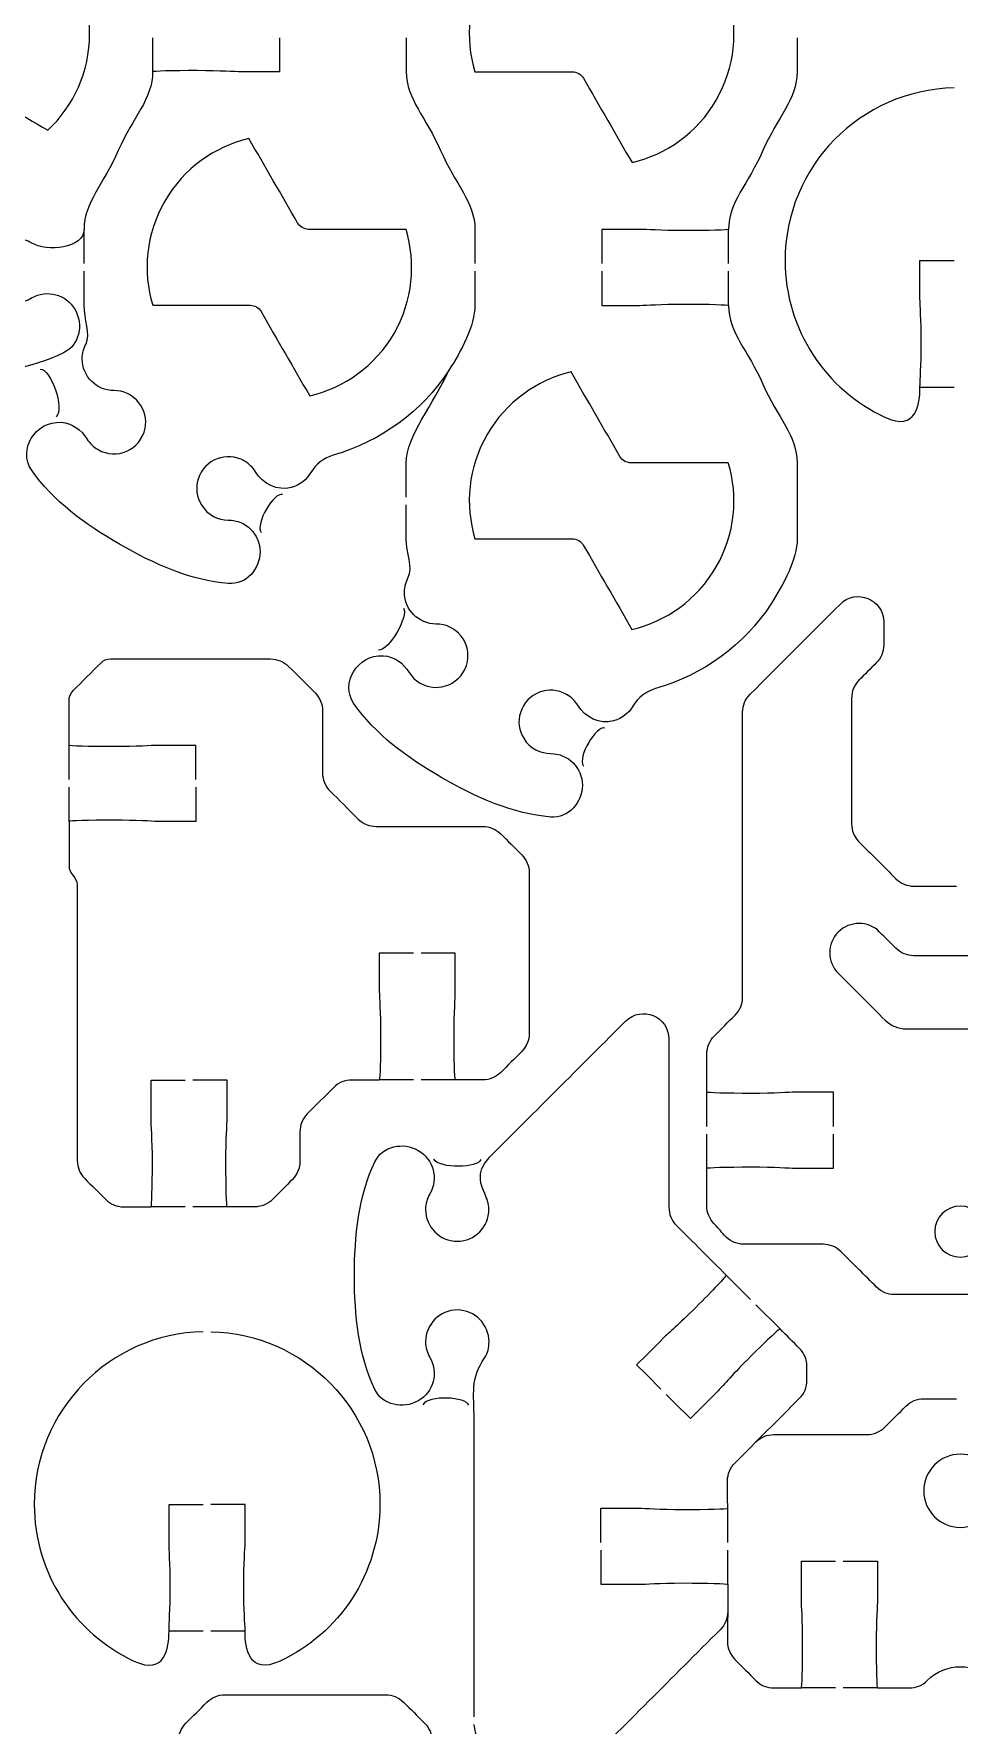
# Model space of a CAD drawing. Extents: x 0 to 410, y 0 to 455.
# Drawn here: x 168.5 to 205, y 327.2 to 393.9 of the extents above; entities that cross this region are included whole.
import ezdxf

# ---------------------------------------------------------------- set-up
doc = ezdxf.new("R2010")
doc.units = 0
doc.header["$MEASUREMENT"] = 0
doc.layers.add('DEFAULT', color=18, linetype='CONTINUOUS')

msp = doc.modelspace()

# ---------------------------------------------------------------- linework, layer by layer
at = {"layer": 'DEFAULT', "color": 1}
for points in [[(170.488, 384.842), (170.488, 386.193)], [(195.909, 384.842), (195.909, 386.193)], [(195.909, 383.194), (195.909, 384.542)], [(204.806, 379.96), (203.458, 379.96)], [(169.895, 364.483), (169.895, 365.834)], [(169.895, 362.832), (169.895, 364.183)], [(183.48, 352.637), (182.129, 352.637)], [(185.131, 352.637), (183.78, 352.637)], [(195.052, 350.802), (195.052, 352.154)], [(195.052, 349.155), (195.052, 350.503)], [(174.481, 347.631), (173.13, 347.631)], [(176.132, 347.631), (174.781, 347.631)], [(196.773, 343.976), (195.817, 344.932)], [(197.937, 342.812), (196.985, 343.765)], [(195.874, 334.388), (195.874, 335.739)], [(195.874, 332.74), (195.874, 334.088)], [(175.19, 330.888), (173.839, 330.888)], [(176.838, 330.888), (175.49, 330.888)], [(200.128, 328.648), (198.78, 328.648)], [(201.779, 328.648), (200.428, 328.648)]]:
    msp.add_lwpolyline(points, dxfattribs=at)
for points, knots in [([(195.421, 391.291), (194.673, 389.996), (193.453, 389.146), (192.102, 388.825), (191.462, 389.936), (190.822, 391.047), (190.183, 392.159), (190.091, 392.31), (189.925, 392.406), (189.745, 392.406), (188.463, 392.406), (187.182, 392.406), (185.9, 392.406), (185.508, 393.732), (185.635, 395.217), (186.383, 396.512), (187.131, 397.81), (188.355, 398.664), (189.706, 398.981), (190.345, 397.872), (190.983, 396.763), (191.622, 395.655), (191.714, 395.499), (191.876, 395.404), (192.056, 395.404), (193.336, 395.404), (194.617, 395.404), (195.898, 395.404), (196.3, 394.078), (196.173, 392.592), (195.421, 391.291)], [1, 1, 1, 1, 2, 2, 2, 12.903949, 12.903949, 12.903949, 13.903949, 13.903949, 13.903949, 24.803949, 24.803949, 24.803949, 25.803949, 25.803949, 25.803949, 26.803949, 26.803949, 26.803949, 37.685576, 37.685576, 37.685576, 38.685576, 38.685576, 38.685576, 49.575576, 49.575576, 49.575576, 50.575576, 50.575576, 50.575576, 50.575576]), ([(170.706, 393.905), (170.706, 392.406), (170.074, 391.058), (169.062, 390.105), (167.954, 390.746), (166.846, 391.387), (165.739, 392.028), (165.583, 392.12), (165.393, 392.12), (165.238, 392.028), (164.129, 391.387), (163.02, 390.746), (161.911, 390.105), (160.898, 391.058), (160.267, 392.402), (160.267, 393.905), (160.267, 395.401), (160.898, 396.752), (161.907, 397.701), (163.017, 397.06), (164.128, 396.419), (165.238, 395.778), (165.393, 395.693), (165.583, 395.693), (165.739, 395.782), (166.849, 396.421), (167.959, 397.061), (169.069, 397.701), (170.074, 396.752), (170.706, 395.401), (170.706, 393.905)], [1, 1, 1, 1, 2, 2, 2, 12.882964, 12.882964, 12.882964, 13.882964, 13.882964, 13.882964, 24.774584, 24.774584, 24.774584, 25.774584, 25.774584, 25.774584, 26.774584, 26.774584, 26.774584, 37.674864, 37.674864, 37.674864, 38.674864, 38.674864, 38.674864, 49.570148, 49.570148, 49.570148, 50.570148, 50.570148, 50.570148, 50.570148]), ([(173.193, 393.753), (173.193, 393.304), (173.193, 392.855), (173.193, 392.406), (173.193, 391.34), (172.41, 390.613), (171.839, 389.305), (171.271, 387.992), (170.488, 387.266), (170.488, 386.197), (170.488, 385.431), (169.02, 385.304), (168.424, 385.65), (168.24, 385.759), (168.025, 385.819), (167.799, 385.819), (167.108, 385.819), (166.547, 385.258), (166.547, 384.57), (166.547, 383.879), (167.108, 383.318), (167.799, 383.318), (168.025, 383.318), (168.237, 383.378), (168.42, 383.491), (169.017, 383.837), (169.786, 383.628), (170.131, 383.032), (170.474, 382.436), (170.301, 381.614), (169.676, 381.321), (168.329, 380.686), (167.062, 380.513), (165.482, 380.513), (163.901, 380.513), (162.635, 380.686), (161.287, 381.321), (160.663, 381.614), (160.49, 382.436), (160.832, 383.032), (161.178, 383.628), (161.947, 383.837), (162.543, 383.491), (162.727, 383.378), (162.938, 383.318), (163.164, 383.318), (163.855, 383.318), (164.416, 383.879), (164.416, 384.57), (164.416, 385.258), (163.855, 385.819), (163.164, 385.819), (162.938, 385.819), (162.723, 385.759), (162.54, 385.65), (161.943, 385.304), (160.476, 385.431), (160.476, 386.197), (160.476, 387.266), (159.693, 387.992), (159.125, 389.305), (158.553, 390.613), (157.77, 391.34), (157.77, 392.406), (157.77, 392.857), (157.77, 393.309), (157.77, 393.76)], [0, 0, 0, 0, 3.82, 3.82, 3.82, 4.82, 4.82, 4.82, 5.82, 5.82, 5.82, 6.82, 6.82, 6.82, 7.82, 7.82, 7.82, 8.82, 8.82, 8.82, 9.82, 9.82, 9.82, 10.82, 10.82, 10.82, 11.82, 11.82, 11.82, 12.82, 12.82, 12.82, 13.82, 13.82, 13.82, 14.82, 14.82, 14.82, 15.82, 15.82, 15.82, 16.82, 16.82, 16.82, 17.82, 17.82, 17.82, 18.82, 18.82, 18.82, 19.82, 19.82, 19.82, 20.82, 20.82, 20.82, 21.82, 21.82, 21.82, 22.82, 22.82, 22.82, 23.82, 23.82, 23.82, 27.66, 27.66, 27.66, 27.66]), ([(178.196, 393.753), (178.196, 393.304), (178.196, 392.855), (178.196, 392.406), (177.695, 392.406), (177.194, 392.406), (176.693, 392.406), (176.407, 392.406), (175.91, 392.455), (174.943, 392.455), (173.977, 392.455), (173.193, 392.434), (173.193, 392.406)], [0, 0, 0, 0, 3.82, 3.82, 3.82, 8.08, 8.08, 8.08, 9.08, 9.08, 9.08, 10.08, 10.08, 10.08, 10.08]), ([(183.198, 393.753), (183.198, 393.304), (183.198, 392.855), (183.198, 392.406), (183.198, 391.337), (183.981, 390.61), (184.549, 389.301), (185.121, 387.989), (185.904, 387.262), (185.904, 386.193), (185.904, 385.743), (185.904, 385.292), (185.904, 384.842)], [0, 0, 0, 0, 3.82, 3.82, 3.82, 4.82, 4.82, 4.82, 5.82, 5.82, 5.82, 9.65, 9.65, 9.65, 9.65]), ([(198.615, 393.753), (198.615, 393.304), (198.615, 392.855), (198.615, 392.406), (198.615, 391.337), (197.831, 390.61), (197.26, 389.298), (196.692, 387.989), (195.909, 387.262), (195.909, 386.193), (195.909, 386.165), (195.126, 386.144), (194.159, 386.144), (193.192, 386.144), (192.695, 386.193), (192.409, 386.193), (191.908, 386.193), (191.407, 386.193), (190.906, 386.193), (190.906, 385.743), (190.906, 385.292), (190.906, 384.842)], [0, 0, 0, 0, 3.82, 3.82, 3.82, 4.82, 4.82, 4.82, 5.82, 5.82, 5.82, 6.82, 6.82, 6.82, 7.82, 7.82, 7.82, 12.08, 12.08, 12.08, 15.91, 15.91, 15.91, 15.91]), ([(204.806, 391.774), (201.109, 391.696), (198.138, 388.677), (198.138, 384.962), (198.138, 382.224), (199.751, 379.864), (202.075, 378.781), (203.321, 378.199), (203.458, 379.307), (203.458, 379.96), (203.458, 380.312), (203.508, 380.743), (203.508, 381.709), (203.508, 382.676), (203.458, 383.173), (203.458, 383.459), (203.458, 383.96), (203.458, 384.461), (203.458, 384.962), (203.907, 384.962), (204.357, 384.962), (204.806, 384.962)], [0, 0, 0, 0, 1, 1, 1, 2, 2, 2, 3, 3, 3, 4, 4, 4, 5, 5, 5, 9.26, 9.26, 9.26, 13.08, 13.08, 13.08, 13.08]), ([(182.714, 382.09), (181.963, 380.789), (180.739, 379.938), (179.388, 379.621), (178.748, 380.73), (178.108, 381.839), (177.468, 382.948), (177.38, 383.103), (177.214, 383.198), (177.035, 383.198), (175.755, 383.198), (174.476, 383.198), (173.196, 383.198), (172.794, 384.524), (172.921, 386.01), (173.673, 387.308), (174.42, 388.603), (175.641, 389.456), (176.989, 389.777), (177.63, 388.667), (178.27, 387.557), (178.911, 386.447), (178.999, 386.292), (179.165, 386.197), (179.342, 386.193), (180.623, 386.193), (181.905, 386.193), (183.187, 386.193), (183.586, 384.867), (183.459, 383.381), (182.714, 382.09)], [1, 1, 1, 1, 2, 2, 2, 12.88662, 12.88662, 12.88662, 13.88662, 13.88662, 13.88662, 24.76662, 24.76662, 24.76662, 25.76662, 25.76662, 25.76662, 26.76662, 26.76662, 26.76662, 37.6669, 37.6669, 37.6669, 38.6669, 38.6669, 38.6669, 49.5669, 49.5669, 49.5669, 50.5669, 50.5669, 50.5669, 50.5669]), ([(185.904, 384.542), (185.904, 384.093), (185.904, 383.644), (185.904, 383.194), (185.904, 382.394), (185.368, 381.392), (184.863, 380.616), (183.826, 379.014), (182.186, 377.818), (180.316, 377.285), (179.939, 377.176), (179.625, 376.926), (179.424, 376.587), (179.265, 376.322), (179.007, 376.107), (178.662, 376.012), (178.111, 375.86), (177.547, 376.142), (177.247, 376.629), (177.145, 376.799), (176.993, 376.95), (176.809, 377.056), (176.129, 377.448), (175.236, 377.13), (174.986, 376.336), (174.876, 376.001), (174.929, 375.624), (175.116, 375.324), (175.377, 374.908), (175.783, 374.724), (176.178, 374.724), (176.869, 374.724), (177.43, 374.163), (177.43, 373.475), (177.43, 372.784), (176.869, 372.16), (176.181, 372.22), (174.696, 372.343), (173.26, 372.978), (171.892, 373.768), (170.526, 374.555), (169.26, 375.479), (168.41, 376.707), (167.888, 377.469), (168.53, 378.644), (169.588, 378.58), (170.011, 378.552), (170.378, 378.287), (170.601, 377.928), (170.706, 377.758), (170.855, 377.606), (171.038, 377.501), (171.754, 377.088), (172.717, 377.469), (172.897, 378.351), (172.968, 378.7), (172.876, 379.074), (172.654, 379.353), (172.396, 379.674), (172.026, 379.84), (171.666, 379.833), (170.974, 379.833), (170.414, 380.393), (170.414, 381.085), (170.414, 381.3), (170.47, 381.501), (170.565, 381.678), (170.756, 382.027), (170.488, 382.676), (170.488, 383.194), (170.488, 383.644), (170.488, 384.093), (170.488, 384.542)], [0, 0, 0, 0, 3.82, 3.82, 3.82, 4.82, 4.82, 4.82, 5.82, 5.82, 5.82, 6.82, 6.82, 6.82, 7.82, 7.82, 7.82, 8.82, 8.82, 8.82, 9.82, 9.82, 9.82, 10.82, 10.82, 10.82, 11.82, 11.82, 11.82, 12.82, 12.82, 12.82, 13.82, 13.82, 13.82, 14.82, 14.82, 14.82, 15.82, 15.82, 15.82, 16.82, 16.82, 16.82, 17.82, 17.82, 17.82, 18.82, 18.82, 18.82, 19.82, 19.82, 19.82, 20.82, 20.82, 20.82, 21.82, 21.82, 21.82, 22.82, 22.82, 22.82, 23.82, 23.82, 23.82, 24.82, 24.82, 24.82, 25.82, 25.82, 25.82, 29.64, 29.64, 29.64, 29.64]), ([(190.906, 384.542), (190.906, 384.093), (190.906, 383.644), (190.906, 383.194), (191.407, 383.194), (191.908, 383.194), (192.409, 383.194), (192.695, 383.194), (193.192, 383.244), (194.159, 383.244), (195.126, 383.244), (195.909, 383.219), (195.909, 383.194), (195.909, 382.126), (196.692, 381.399), (197.26, 380.09), (197.831, 378.778), (198.615, 378.051), (198.615, 376.982), (198.615, 375.983), (198.615, 374.983), (198.615, 373.983), (198.615, 373.183), (198.078, 372.181), (197.574, 371.405), (196.537, 369.803), (194.896, 368.607), (193.027, 368.074), (192.649, 367.965), (192.335, 367.715), (192.134, 367.376), (191.975, 367.111), (191.718, 366.896), (191.372, 366.801), (190.822, 366.649), (190.257, 366.931), (189.957, 367.418), (189.855, 367.588), (189.703, 367.739), (189.52, 367.845), (188.839, 368.237), (187.947, 367.919), (187.696, 367.125), (187.587, 366.79), (187.64, 366.413), (187.827, 366.113), (188.088, 365.697), (188.493, 365.513), (188.889, 365.513), (189.58, 365.513), (190.141, 364.952), (190.141, 364.264), (190.141, 363.573), (189.58, 362.949), (188.892, 363.009), (187.407, 363.132), (185.971, 363.767), (184.602, 364.557), (183.237, 365.344), (181.971, 366.268), (181.12, 367.496), (180.598, 368.258), (181.24, 369.433), (182.299, 369.369), (182.722, 369.341), (183.089, 369.076), (183.311, 368.716), (183.417, 368.547), (183.565, 368.395), (183.749, 368.29), (184.465, 367.877), (185.428, 368.258), (185.608, 369.14), (185.678, 369.489), (185.587, 369.863), (185.364, 370.142), (185.107, 370.463), (184.736, 370.629), (184.377, 370.621), (183.685, 370.621), (183.124, 371.182), (183.124, 371.874), (183.124, 372.089), (183.181, 372.29), (183.276, 372.467), (183.466, 372.816), (183.198, 373.465), (183.198, 373.983), (183.198, 374.433), (183.198, 374.882), (183.198, 375.331)], [0, 0, 0, 0, 3.82, 3.82, 3.82, 8.08, 8.08, 8.08, 9.08, 9.08, 9.08, 10.08, 10.08, 10.08, 11.08, 11.08, 11.08, 12.08, 12.08, 12.08, 20.58, 20.58, 20.58, 21.58, 21.58, 21.58, 22.58, 22.58, 22.58, 23.58, 23.58, 23.58, 24.58, 24.58, 24.58, 25.58, 25.58, 25.58, 26.58, 26.58, 26.58, 27.58, 27.58, 27.58, 28.58, 28.58, 28.58, 29.58, 29.58, 29.58, 30.58, 30.58, 30.58, 31.58, 31.58, 31.58, 32.58, 32.58, 32.58, 33.58, 33.58, 33.58, 34.58, 34.58, 34.58, 35.58, 35.58, 35.58, 36.58, 36.58, 36.58, 37.58, 37.58, 37.58, 38.58, 38.58, 38.58, 39.58, 39.58, 39.58, 40.58, 40.58, 40.58, 41.58, 41.58, 41.58, 42.58, 42.58, 42.58, 46.4, 46.4, 46.4, 46.4]), ([(183.198, 375.631), (183.198, 376.081), (183.198, 376.532), (183.198, 376.982), (183.198, 378.051), (184.292, 379.303), (184.863, 380.616)], [0, 0, 0, 0, 3.83, 3.83, 3.83, 4.83, 4.83, 4.83, 4.83]), ([(191.622, 377.236), (191.71, 377.081), (191.876, 376.986), (192.052, 376.982), (193.334, 376.982), (194.616, 376.982), (195.898, 376.982), (196.296, 375.656), (196.169, 374.17), (195.425, 372.879), (194.673, 371.578), (193.449, 370.727), (192.098, 370.41), (191.458, 371.519), (190.819, 372.628), (190.179, 373.737), (190.091, 373.892), (189.925, 373.987), (189.745, 373.987), (188.466, 373.987), (187.186, 373.987), (185.907, 373.987), (185.505, 375.313), (185.632, 376.799), (186.383, 378.097), (187.131, 379.392), (188.352, 380.245), (189.699, 380.566), (190.34, 379.456), (190.981, 378.346), (191.622, 377.236)], [10.90028, 10.90028, 10.90028, 10.90028, 11.90028, 11.90028, 11.90028, 22.80028, 22.80028, 22.80028, 23.80028, 23.80028, 23.80028, 24.80028, 24.80028, 24.80028, 35.6869, 35.6869, 35.6869, 36.6869, 36.6869, 36.6869, 47.5669, 47.5669, 47.5669, 48.5669, 48.5669, 48.5669, 49.5669, 49.5669, 49.5669, 60.46718, 60.46718, 60.46718, 60.46718]), ([(200.05, 350.802), (200.05, 351.253), (200.05, 351.703), (200.05, 352.154), (199.551, 352.154), (199.051, 352.154), (198.551, 352.154), (198.265, 352.154), (197.768, 352.104), (196.801, 352.104), (195.835, 352.104), (195.052, 352.129), (195.052, 352.154), (195.052, 352.656), (195.052, 353.158), (195.052, 353.66), (195.052, 353.925), (195.154, 354.179), (195.341, 354.365), (195.617, 354.642), (195.894, 354.918), (196.17, 355.195), (196.357, 355.381), (196.463, 355.635), (196.463, 355.9), (196.463, 359.648), (196.463, 363.395), (196.463, 367.143), (196.463, 367.408), (196.565, 367.662), (196.755, 367.849), (197.943, 369.036), (199.131, 370.224), (200.319, 371.412), (200.946, 372.043), (202.026, 371.595), (202.026, 370.706), (202.026, 370.402), (202.026, 370.097), (202.026, 369.792), (202.026, 369.528), (201.92, 369.274), (201.733, 369.087), (201.505, 368.859), (201.277, 368.631), (201.049, 368.403), (200.862, 368.216), (200.76, 367.962), (200.76, 367.697), (200.76, 366.044), (200.76, 364.39), (200.76, 362.737), (200.76, 362.472), (200.862, 362.218), (201.052, 362.031), (201.538, 361.546), (202.024, 361.06), (202.509, 360.574), (202.696, 360.387), (202.95, 360.282), (203.215, 360.282), (203.777, 360.282), (204.339, 360.282), (204.901, 360.282)], [0, 0, 0, 0, 3.83, 3.83, 3.83, 8.08, 8.08, 8.08, 9.08, 9.08, 9.08, 10.08, 10.08, 10.08, 14.35, 14.35, 14.35, 15.35, 15.35, 15.35, 18.673402, 18.673402, 18.673402, 19.673402, 19.673402, 19.673402, 51.543402, 51.543402, 51.543402, 52.543402, 52.543402, 52.543402, 66.826959, 66.826959, 66.826959, 67.826959, 67.826959, 67.826959, 70.416959, 70.416959, 70.416959, 71.416959, 71.416959, 71.416959, 74.160533, 74.160533, 74.160533, 75.160533, 75.160533, 75.160533, 89.220533, 89.220533, 89.220533, 90.220533, 90.220533, 90.220533, 96.061235, 96.061235, 96.061235, 97.061235, 97.061235, 97.061235, 101.841235, 101.841235, 101.841235, 101.841235]), ([(174.894, 364.483), (174.894, 364.934), (174.894, 365.384), (174.894, 365.834), (174.394, 365.834), (173.894, 365.834), (173.395, 365.834), (173.109, 365.834), (172.611, 365.785), (171.645, 365.785), (170.678, 365.785), (169.895, 365.806), (169.895, 365.834), (169.895, 366.425), (169.895, 367.015), (169.895, 367.605), (169.895, 367.753), (169.951, 367.894), (170.057, 367.997), (170.421, 368.359), (170.784, 368.721), (171.147, 369.083), (171.25, 369.189), (171.391, 369.246), (171.539, 369.246), (173.64, 369.246), (175.742, 369.246), (177.843, 369.246), (178.108, 369.246), (178.362, 369.14), (178.549, 368.953), (178.899, 368.604), (179.249, 368.254), (179.6, 367.905), (179.787, 367.715), (179.893, 367.461), (179.893, 367.196), (179.893, 366.38), (179.893, 365.564), (179.893, 364.748), (179.893, 364.483), (179.999, 364.229), (180.186, 364.039), (180.557, 363.668), (180.929, 363.298), (181.3, 362.927), (181.487, 362.74), (181.741, 362.638), (182.006, 362.638), (183.409, 362.638), (184.812, 362.638), (186.214, 362.638), (186.479, 362.638), (186.733, 362.532), (186.924, 362.345), (187.2, 362.069), (187.476, 361.793), (187.753, 361.516), (187.94, 361.326), (188.045, 361.072), (188.045, 360.807), (188.045, 358.694), (188.045, 356.581), (188.045, 354.468), (188.045, 354.203), (187.94, 353.949), (187.753, 353.759), (187.476, 353.482), (187.2, 353.206), (186.924, 352.93), (186.733, 352.743), (186.479, 352.637), (186.214, 352.637), (185.853, 352.637), (185.492, 352.637), (185.131, 352.637), (185.1, 352.707), (185.082, 353.462), (185.082, 354.387), (185.082, 355.353), (185.131, 355.851), (185.131, 356.136), (185.131, 356.636), (185.131, 357.136), (185.131, 357.636), (184.681, 357.636), (184.231, 357.636), (183.78, 357.636)], [0, 0, 0, 0, 3.83, 3.83, 3.83, 8.08, 8.08, 8.08, 9.08, 9.08, 9.08, 10.08, 10.08, 10.08, 15.1, 15.1, 15.1, 16.1, 16.1, 16.1, 20.462855, 20.462855, 20.462855, 21.462855, 21.462855, 21.462855, 39.332855, 39.332855, 39.332855, 40.332855, 40.332855, 40.332855, 44.540146, 44.540146, 44.540146, 45.540146, 45.540146, 45.540146, 52.480146, 52.480146, 52.480146, 53.480146, 53.480146, 53.480146, 57.941995, 57.941995, 57.941995, 58.941995, 58.941995, 58.941995, 70.871995, 70.871995, 70.871995, 71.871995, 71.871995, 71.871995, 75.195397, 75.195397, 75.195397, 76.195397, 76.195397, 76.195397, 94.165397, 94.165397, 94.165397, 95.165397, 95.165397, 95.165397, 98.488799, 98.488799, 98.488799, 99.488799, 99.488799, 99.488799, 102.558799, 102.558799, 102.558799, 103.558799, 103.558799, 103.558799, 104.558799, 104.558799, 104.558799, 108.808799, 108.808799, 108.808799, 112.638799, 112.638799, 112.638799, 112.638799]), ([(174.894, 364.183), (174.894, 363.734), (174.894, 363.285), (174.894, 362.836), (174.394, 362.836), (173.894, 362.836), (173.395, 362.836), (173.109, 362.836), (172.611, 362.885), (171.645, 362.885), (170.678, 362.885), (169.895, 362.86), (169.895, 362.836), (169.895, 362.252), (169.895, 361.669), (169.895, 361.086), (169.895, 360.948), (169.948, 360.811), (170.043, 360.712), (170.145, 360.603), (170.22, 360.476), (170.22, 360.327), (170.22, 356.706), (170.22, 353.084), (170.22, 349.462), (170.22, 349.194), (170.325, 348.94), (170.512, 348.749), (170.788, 348.475), (171.063, 348.201), (171.338, 347.927), (171.525, 347.737), (171.779, 347.631), (172.043, 347.631), (172.407, 347.631), (172.77, 347.631), (173.133, 347.631), (173.158, 347.631), (173.183, 348.414), (173.183, 349.384), (173.183, 350.351), (173.133, 350.848), (173.133, 351.134), (173.133, 351.634), (173.133, 352.134), (173.133, 352.633), (173.583, 352.633), (174.032, 352.633), (174.481, 352.633)], [0, 0, 0, 0, 3.82, 3.82, 3.82, 8.07, 8.07, 8.07, 9.07, 9.07, 9.07, 10.07, 10.07, 10.07, 15.03, 15.03, 15.03, 16.03, 16.03, 16.03, 17.03, 17.03, 17.03, 47.83, 47.83, 47.83, 48.83, 48.83, 48.83, 52.132196, 52.132196, 52.132196, 53.132196, 53.132196, 53.132196, 56.222196, 56.222196, 56.222196, 57.222196, 57.222196, 57.222196, 58.222196, 58.222196, 58.222196, 62.472196, 62.472196, 62.472196, 66.292196, 66.292196, 66.292196, 66.292196]), ([(200.236, 358.472), (200.684, 358.92), (201.414, 358.923), (201.866, 358.472), (202.08, 358.258), (202.294, 358.044), (202.508, 357.83), (202.695, 357.643), (202.949, 357.537), (203.213, 357.537), (204.438, 357.537), (205.662, 357.537), (206.886, 357.537), (207.15, 357.537), (207.404, 357.643), (207.595, 357.83), (207.809, 358.044), (208.023, 358.258), (208.237, 358.472), (208.689, 358.923), (209.419, 358.92), (209.867, 358.472), (210.318, 358.02), (210.318, 357.294), (209.867, 356.842), (209.249, 356.225), (208.632, 355.607), (208.015, 354.99), (207.796, 354.771), (207.503, 354.651), (207.2, 354.651), (205.768, 354.651), (204.335, 354.651), (202.903, 354.651), (202.6, 354.651), (202.307, 354.771), (202.088, 354.99), (201.471, 355.607), (200.853, 356.225), (200.236, 356.842), (199.784, 357.294), (199.784, 358.02), (200.236, 358.472)], [1, 1, 1, 1, 2, 2, 2, 4.573869, 4.573869, 4.573869, 5.573869, 5.573869, 5.573869, 15.983869, 15.983869, 15.983869, 16.983869, 16.983869, 16.983869, 19.557737, 19.557737, 19.557737, 20.557737, 20.557737, 20.557737, 21.557737, 21.557737, 21.557737, 28.982359, 28.982359, 28.982359, 29.982359, 29.982359, 29.982359, 42.162359, 42.162359, 42.162359, 43.162359, 43.162359, 43.162359, 50.58698, 50.58698, 50.58698, 51.58698, 51.58698, 51.58698, 51.58698]), ([(183.48, 357.636), (183.031, 357.636), (182.582, 357.636), (182.133, 357.636), (182.133, 357.136), (182.133, 356.636), (182.133, 356.136), (182.133, 355.851), (182.182, 355.353), (182.182, 354.387), (182.182, 353.462), (182.161, 352.707), (182.133, 352.633), (181.769, 352.633), (181.406, 352.633), (181.043, 352.633), (180.778, 352.633), (180.524, 352.528), (180.337, 352.341), (179.989, 351.992), (179.641, 351.644), (179.293, 351.296), (179.106, 351.106), (179, 350.852), (179, 350.587), (179, 350.197), (179, 349.806), (179, 349.416), (179, 349.155), (178.894, 348.901), (178.707, 348.714), (178.446, 348.451), (178.185, 348.187), (177.924, 347.924), (177.737, 347.737), (177.483, 347.631), (177.215, 347.631), (176.854, 347.631), (176.493, 347.631), (176.132, 347.631), (176.104, 347.631), (176.083, 348.414), (176.083, 349.384), (176.083, 350.351), (176.132, 350.848), (176.132, 351.134), (176.132, 351.634), (176.132, 352.134), (176.132, 352.633), (175.682, 352.633), (175.231, 352.633), (174.781, 352.633)], [0, 0, 0, 0, 3.82, 3.82, 3.82, 8.07, 8.07, 8.07, 9.07, 9.07, 9.07, 11.07, 11.07, 11.07, 14.16, 14.16, 14.16, 15.16, 15.16, 15.16, 19.346072, 19.346072, 19.346072, 20.346072, 20.346072, 20.346072, 23.666072, 23.666072, 23.666072, 24.666072, 24.666072, 24.666072, 27.8198, 27.8198, 27.8198, 28.8198, 28.8198, 28.8198, 31.8898, 31.8898, 31.8898, 32.8898, 32.8898, 32.8898, 33.8898, 33.8898, 33.8898, 38.1398, 38.1398, 38.1398, 41.9698, 41.9698, 41.9698, 41.9698]), ([(185.869, 327.509), (185.869, 328.697), (185.876, 336.49), (185.872, 339.228), (185.869, 340.29), (185.714, 340.826), (186.292, 341.683), (186.409, 341.863), (186.461, 342.078), (186.461, 342.308), (186.461, 342.995), (185.901, 343.556), (185.209, 343.56), (184.521, 343.56), (183.957, 342.999), (183.957, 342.304), (183.957, 342.078), (184.024, 341.867), (184.126, 341.68), (184.475, 341.083), (184.267, 340.318), (183.667, 339.976), (183.071, 339.63), (182.253, 339.806), (181.956, 340.427), (181.321, 341.778), (181.152, 343.334), (181.152, 344.911), (181.152, 346.491), (181.321, 348.054), (181.956, 349.402), (182.253, 350.026), (183.071, 350.203), (183.667, 349.857), (184.264, 349.511), (184.472, 348.746), (184.13, 348.146), (184.017, 347.963), (183.957, 347.751), (183.957, 347.525), (183.957, 346.834), (184.518, 346.276), (185.209, 346.273), (185.897, 346.273), (186.458, 346.834), (186.458, 347.529), (186.458, 347.751), (186.377, 347.956), (186.289, 348.15), (185.893, 349.003), (186.246, 349.356), (186.747, 349.857), (188.446, 351.556), (190.146, 353.255), (191.845, 354.955), (192.476, 355.586), (193.556, 355.138), (193.552, 354.249), (193.553, 352.036), (193.555, 349.823), (193.556, 347.61), (193.556, 347.345), (193.658, 347.091), (193.845, 346.904), (194.502, 346.247), (195.16, 345.59), (195.817, 344.932), (195.817, 344.893), (195.284, 344.332), (194.618, 343.659), (193.93, 342.974), (193.542, 342.657), (193.341, 342.456), (192.988, 342.102), (192.635, 341.748), (192.282, 341.394), (192.601, 341.076), (192.92, 340.759), (193.238, 340.441)], [0, 0, 0, 0, 1, 1, 1, 2, 2, 2, 3, 3, 3, 4, 4, 4, 5, 5, 5, 6, 6, 6, 7, 7, 7, 8, 8, 8, 9, 9, 9, 10, 10, 10, 11, 11, 11, 12, 12, 12, 13, 13, 13, 14, 14, 14, 15, 15, 15, 16, 16, 16, 17, 17, 17, 37.435386, 37.435386, 37.435386, 38.435386, 38.435386, 38.435386, 57.255389, 57.255389, 57.255389, 58.255389, 58.255389, 58.255389, 66.160842, 66.160842, 66.160842, 67.160842, 67.160842, 67.160842, 68.160842, 68.160842, 68.160842, 72.41056, 72.41056, 72.41056, 76.236014, 76.236014, 76.236014, 76.236014]), ([(210.052, 350.503), (210.052, 350.053), (210.052, 349.604), (210.052, 349.155), (210.551, 349.155), (211.051, 349.155), (211.551, 349.155), (211.837, 349.155), (212.338, 349.204), (213.304, 349.204), (214.271, 349.204), (215.054, 349.18), (215.054, 349.155), (215.054, 348.659), (215.054, 348.162), (215.054, 347.666), (215.054, 347.412), (214.959, 347.169), (214.782, 346.989), (214.641, 346.837), (214.5, 346.678), (214.37, 346.516), (214.179, 346.287), (213.897, 346.153), (213.601, 346.153), (212.555, 346.153), (211.51, 346.153), (210.464, 346.153), (210.2, 346.153), (209.946, 346.047), (209.759, 345.86), (209.292, 345.393), (208.825, 344.926), (208.358, 344.459), (208.168, 344.273), (207.914, 344.167), (207.649, 344.167), (205.917, 344.167), (204.185, 344.167), (202.453, 344.167), (202.188, 344.167), (201.934, 344.273), (201.747, 344.459), (201.28, 344.926), (200.814, 345.393), (200.347, 345.86), (200.156, 346.047), (199.902, 346.153), (199.638, 346.153), (198.593, 346.153), (197.549, 346.153), (196.505, 346.153), (196.205, 346.153), (195.923, 346.287), (195.732, 346.516), (195.605, 346.671), (195.471, 346.827), (195.33, 346.975), (195.15, 347.158), (195.052, 347.409), (195.052, 347.67), (195.052, 348.165), (195.052, 348.66), (195.052, 349.155), (195.052, 349.183), (195.835, 349.204), (196.801, 349.204), (197.768, 349.204), (198.265, 349.155), (198.551, 349.155), (199.051, 349.155), (199.551, 349.155), (200.05, 349.155), (200.05, 349.604), (200.05, 350.053), (200.05, 350.503)], [0, 0, 0, 0, 3.82, 3.82, 3.82, 8.07, 8.07, 8.07, 9.07, 9.07, 9.07, 10.07, 10.07, 10.07, 14.29, 14.29, 14.29, 15.29, 15.29, 15.29, 16.29, 16.29, 16.29, 17.29, 17.29, 17.29, 26.18, 26.18, 26.18, 27.18, 27.18, 27.18, 32.794428, 32.794428, 32.794428, 33.794428, 33.794428, 33.794428, 48.524428, 48.524428, 48.524428, 49.524428, 49.524428, 49.524428, 55.138856, 55.138856, 55.138856, 56.138856, 56.138856, 56.138856, 65.018856, 65.018856, 65.018856, 66.018856, 66.018856, 66.018856, 67.018856, 67.018856, 67.018856, 68.018856, 68.018856, 68.018856, 72.228856, 72.228856, 72.228856, 73.228856, 73.228856, 73.228856, 74.228856, 74.228856, 74.228856, 78.478856, 78.478856, 78.478856, 82.298856, 82.298856, 82.298856, 82.298856]), ([(205.052, 345.644), (204.494, 345.644), (204.043, 346.096), (204.043, 346.653), (204.043, 347.211), (204.494, 347.662), (205.052, 347.662), (205.606, 347.662), (206.057, 347.211), (206.057, 346.653), (206.057, 346.096), (205.606, 345.644), (205.052, 345.644)], [1, 1, 1, 1, 2, 2, 2, 3, 3, 3, 4, 4, 4, 5, 5, 5, 5]), ([(175.19, 342.703), (171.493, 342.625), (168.523, 339.605), (168.523, 335.891), (168.523, 333.153), (170.131, 330.796), (172.456, 329.71), (173.701, 329.128), (173.839, 330.235), (173.839, 330.888), (173.839, 331.241), (173.888, 331.671), (173.888, 332.638), (173.888, 333.605), (173.839, 334.102), (173.839, 334.388), (173.839, 334.889), (173.839, 335.39), (173.839, 335.891), (174.289, 335.891), (174.74, 335.891), (175.19, 335.891)], [0, 0, 0, 0, 1, 1, 1, 2, 2, 2, 3, 3, 3, 4, 4, 4, 5, 5, 5, 9.26, 9.26, 9.26, 13.09, 13.09, 13.09, 13.09]), ([(175.49, 342.703), (179.187, 342.625), (182.158, 339.605), (182.158, 335.891), (182.158, 333.153), (180.545, 330.793), (178.221, 329.71), (176.975, 329.128), (176.838, 330.235), (176.838, 330.888), (176.838, 331.241), (176.788, 331.671), (176.788, 332.638), (176.788, 333.605), (176.838, 334.102), (176.838, 334.388), (176.838, 334.889), (176.838, 335.39), (176.838, 335.891), (176.388, 335.891), (175.939, 335.891), (175.49, 335.891)], [0, 0, 0, 0, 1, 1, 1, 2, 2, 2, 3, 3, 3, 4, 4, 4, 5, 5, 5, 9.26, 9.26, 9.26, 13.08, 13.08, 13.08, 13.08]), ([(190.868, 334.388), (190.868, 334.838), (190.868, 335.288), (190.868, 335.739), (191.369, 335.739), (191.87, 335.739), (192.37, 335.739), (192.653, 335.739), (193.15, 335.689), (194.12, 335.689), (195.073, 335.689), (195.845, 335.711), (195.874, 335.739), (195.871, 336.1), (195.869, 336.461), (195.866, 336.822), (195.866, 337.09), (195.976, 337.344), (196.163, 337.531), (197.012, 338.38), (197.861, 339.229), (198.71, 340.078), (198.897, 340.265), (198.999, 340.519), (198.999, 340.787), (198.999, 340.971), (198.999, 341.154), (198.999, 341.337), (198.999, 341.602), (198.893, 341.852), (198.71, 342.043), (198.452, 342.299), (198.195, 342.556), (197.937, 342.812), (197.902, 342.812), (197.338, 342.283), (196.664, 341.609), (195.979, 340.925), (195.665, 340.537), (195.461, 340.336), (195.108, 339.983), (194.755, 339.63), (194.402, 339.277), (194.085, 339.594), (193.767, 339.91), (193.45, 340.226)], [0, 0, 0, 0, 3.83, 3.83, 3.83, 8.09, 8.09, 8.09, 9.09, 9.09, 9.09, 10.09, 10.09, 10.09, 13.160065, 13.160065, 13.160065, 14.160065, 14.160065, 14.160065, 24.370687, 24.370687, 24.370687, 25.370687, 25.370687, 25.370687, 26.930687, 26.930687, 26.930687, 27.930687, 27.930687, 27.930687, 31.020752, 31.020752, 31.020752, 32.020752, 32.020752, 32.020752, 33.020752, 33.020752, 33.020752, 37.263392, 37.263392, 37.263392, 41.074705, 41.074705, 41.074705, 41.074705]), ([(196.985, 338.36), (197.172, 338.543), (197.426, 338.646), (197.69, 338.646), (198.916, 338.646), (200.141, 338.646), (201.366, 338.646), (201.634, 338.646), (201.888, 338.752), (202.075, 338.939), (202.352, 339.215), (202.628, 339.491), (202.904, 339.768), (203.091, 339.955), (203.345, 340.06), (203.61, 340.06), (204.04, 340.06), (204.471, 340.06), (204.901, 340.06)], [0, 0, 0, 0, 1, 1, 1, 11.42, 11.42, 11.42, 12.42, 12.42, 12.42, 15.743402, 15.743402, 15.743402, 16.743402, 16.743402, 16.743402, 20.403402, 20.403402, 20.403402, 20.403402]), ([(203.607, 336.426), (203.607, 337.223), (204.252, 337.872), (205.05, 337.872), (205.847, 337.872), (206.493, 337.223), (206.493, 336.426), (206.493, 335.629), (205.847, 334.983), (205.05, 334.983), (204.252, 334.983), (203.607, 335.629), (203.607, 336.426)], [1, 1, 1, 1, 2, 2, 2, 3, 3, 3, 4, 4, 4, 5, 5, 5, 5]), ([(190.868, 334.088), (190.868, 333.637), (190.868, 333.187), (190.868, 332.737), (191.369, 332.738), (191.87, 332.739), (192.37, 332.74), (192.653, 332.74), (193.154, 332.79), (194.12, 332.79), (195.069, 332.786), (195.845, 332.765), (195.874, 332.74), (195.874, 332.378), (195.874, 332.016), (195.874, 331.654), (195.874, 331.389), (195.764, 331.135), (195.577, 330.948), (193.695, 329.064), (191.812, 327.18), (189.929, 325.297), (189.153, 324.513), (187.883, 324.513), (187.1, 325.297), (186.885, 325.512), (186.67, 325.727), (186.454, 325.942), (186.116, 326.281), (185.911, 326.729), (185.876, 327.209)], [0, 0, 0, 0, 3.83, 3.83, 3.83, 8.090012, 8.090012, 8.090012, 9.090012, 9.090012, 9.090012, 10.090012, 10.090012, 10.090012, 13.170012, 13.170012, 13.170012, 14.170012, 14.170012, 14.170012, 36.818643, 36.818643, 36.818643, 37.818643, 37.818643, 37.818643, 40.406654, 40.406654, 40.406654, 41.406654, 41.406654, 41.406654, 41.406654]), ([(195.874, 331.654), (195.871, 331.262), (195.869, 330.87), (195.866, 330.479), (195.866, 330.214), (195.972, 329.96), (196.159, 329.773), (196.434, 329.496), (196.71, 329.218), (196.985, 328.941), (197.172, 328.75), (197.426, 328.648), (197.694, 328.648), (198.056, 328.648), (198.418, 328.648), (198.78, 328.648), (198.805, 328.648), (198.83, 329.431), (198.83, 330.401), (198.83, 331.368), (198.78, 331.865), (198.78, 332.151), (198.78, 332.651), (198.78, 333.151), (198.78, 333.65), (199.23, 333.65), (199.679, 333.65), (200.128, 333.65)], [0, 0, 0, 0, 3.33006, 3.33006, 3.33006, 4.33006, 4.33006, 4.33006, 7.653492, 7.653492, 7.653492, 8.653492, 8.653492, 8.653492, 11.733492, 11.733492, 11.733492, 12.733492, 12.733492, 12.733492, 13.733492, 13.733492, 13.733492, 17.983492, 17.983492, 17.983492, 21.803492, 21.803492, 21.803492, 21.803492]), ([(200.428, 333.65), (200.878, 333.65), (201.329, 333.65), (201.779, 333.65), (201.779, 333.151), (201.779, 332.651), (201.779, 332.151), (201.779, 331.865), (201.73, 331.368), (201.73, 330.401), (201.73, 329.431), (201.751, 328.648), (201.779, 328.648), (202.198, 328.648), (202.616, 328.648), (203.035, 328.648), (203.3, 328.648), (203.554, 328.75), (203.744, 328.941), (204.464, 329.664), (205.631, 329.668), (206.355, 328.941), (206.542, 328.754), (206.799, 328.648), (207.064, 328.648), (207.483, 328.648), (207.903, 328.648), (208.323, 328.648), (208.348, 328.648), (208.372, 329.431), (208.372, 330.401), (208.372, 331.368), (208.323, 331.865), (208.323, 332.151), (208.323, 332.651), (208.323, 333.151), (208.323, 333.65), (208.772, 333.65), (209.221, 333.65), (209.671, 333.65)], [0, 0, 0, 0, 3.83, 3.83, 3.83, 8.08, 8.08, 8.08, 9.08, 9.08, 9.08, 10.08, 10.08, 10.08, 13.64, 13.64, 13.64, 14.64, 14.64, 14.64, 15.64, 15.64, 15.64, 16.64, 16.64, 16.64, 20.21, 20.21, 20.21, 21.21, 21.21, 21.21, 22.21, 22.21, 22.21, 26.46, 26.46, 26.46, 30.28, 30.28, 30.28, 30.28]), ([(179.212, 324.115), (179.212, 324.565), (179.212, 325.016), (179.212, 325.466), (178.712, 325.466), (178.212, 325.466), (177.713, 325.466), (177.427, 325.466), (176.929, 325.417), (175.963, 325.417), (174.996, 325.417), (174.213, 325.441), (174.213, 325.466), (174.213, 325.828), (174.213, 326.19), (174.213, 326.552), (174.213, 326.817), (174.315, 327.071), (174.506, 327.258), (174.782, 327.534), (175.058, 327.811), (175.335, 328.087), (175.522, 328.274), (175.776, 328.38), (176.04, 328.38), (178.154, 328.38), (180.267, 328.38), (182.38, 328.38), (182.644, 328.38), (182.898, 328.278), (183.089, 328.091), (183.364, 327.814), (183.639, 327.538), (183.914, 327.262), (184.105, 327.075), (184.211, 326.821), (184.211, 326.556), (184.21, 325.253), (184.208, 323.95), (184.207, 322.647), (184.207, 322.115), (184.419, 321.607), (184.793, 321.233), (184.987, 321.039), (185.273, 320.841), (185.488, 320.679), (186.035, 320.259), (186.282, 319.567), (185.936, 318.971), (185.826, 318.788), (185.766, 318.576), (185.766, 318.35), (185.766, 317.659), (186.327, 317.098), (187.019, 317.098), (187.707, 317.098), (188.268, 317.659), (188.268, 318.35), (188.268, 318.576), (188.204, 318.791), (188.098, 318.975), (187.753, 319.571), (187.961, 320.337), (188.557, 320.679), (189.157, 321.024), (189.975, 320.852), (190.271, 320.227), (190.906, 318.876), (191.076, 317.32), (191.076, 315.743), (191.076, 314.163), (190.906, 312.6), (190.271, 311.253), (189.979, 310.628), (189.157, 310.452), (188.56, 310.797), (187.961, 311.143), (187.756, 311.909), (188.102, 312.508), (188.211, 312.692), (188.271, 312.904), (188.271, 313.129), (188.271, 313.821), (187.71, 314.382), (187.019, 314.382), (186.331, 314.382), (185.77, 313.821), (185.77, 313.129), (185.77, 312.904), (185.851, 312.695), (185.939, 312.505), (186.61, 311.027), (186.454, 309.767), (185.759, 308.885), (184.292, 307.023), (181.872, 305.686), (179.353, 305.545)], [0, 0, 0, 0, 3.83, 3.83, 3.83, 8.08, 8.08, 8.08, 9.08, 9.08, 9.08, 10.08, 10.08, 10.08, 13.16, 13.16, 13.16, 14.16, 14.16, 14.16, 17.483402, 17.483402, 17.483402, 18.483402, 18.483402, 18.483402, 36.453402, 36.453402, 36.453402, 37.453402, 37.453402, 37.453402, 40.76974, 40.76974, 40.76974, 41.76974, 41.76974, 41.76974, 52.849745, 52.849745, 52.849745, 53.849745, 53.849745, 53.849745, 54.849745, 54.849745, 54.849745, 55.849745, 55.849745, 55.849745, 56.849745, 56.849745, 56.849745, 57.849745, 57.849745, 57.849745, 58.849745, 58.849745, 58.849745, 59.849745, 59.849745, 59.849745, 60.849745, 60.849745, 60.849745, 61.849745, 61.849745, 61.849745, 62.849745, 62.849745, 62.849745, 63.849745, 63.849745, 63.849745, 64.849745, 64.849745, 64.849745, 65.849745, 65.849745, 65.849745, 66.849745, 66.849745, 66.849745, 67.849745, 67.849745, 67.849745, 68.849745, 68.849745, 68.849745, 69.849745, 69.849745, 69.849745, 70.849745, 70.849745, 70.849745, 71.849745, 71.849745, 71.849745, 71.849745])]:
    msp.add_open_spline(points, degree=3, knots=knots, dxfattribs=at)
for points in [[(168.751, 380.675), (169.164, 380.737), (169.74, 379.08), (169.387, 378.802)], [(178.314, 375.726), (177.988, 375.836), (177.23, 374.599), (177.469, 374.229)], [(183.092, 371.248), (183.29, 370.971), (182.537, 369.559), (182.098, 369.591)], [(191.025, 366.515), (190.699, 366.625), (189.941, 365.388), (190.18, 365.018)], [(186.132, 349.494), (186.061, 349.157), (184.483, 349.117), (184.287, 349.512)], [(185.661, 339.8), (185.589, 340.137), (184.049, 340.215), (183.853, 339.821)]]:
    msp.add_open_spline(points, degree=3, dxfattribs=at)

doc.saveas('drawing.dxf')
